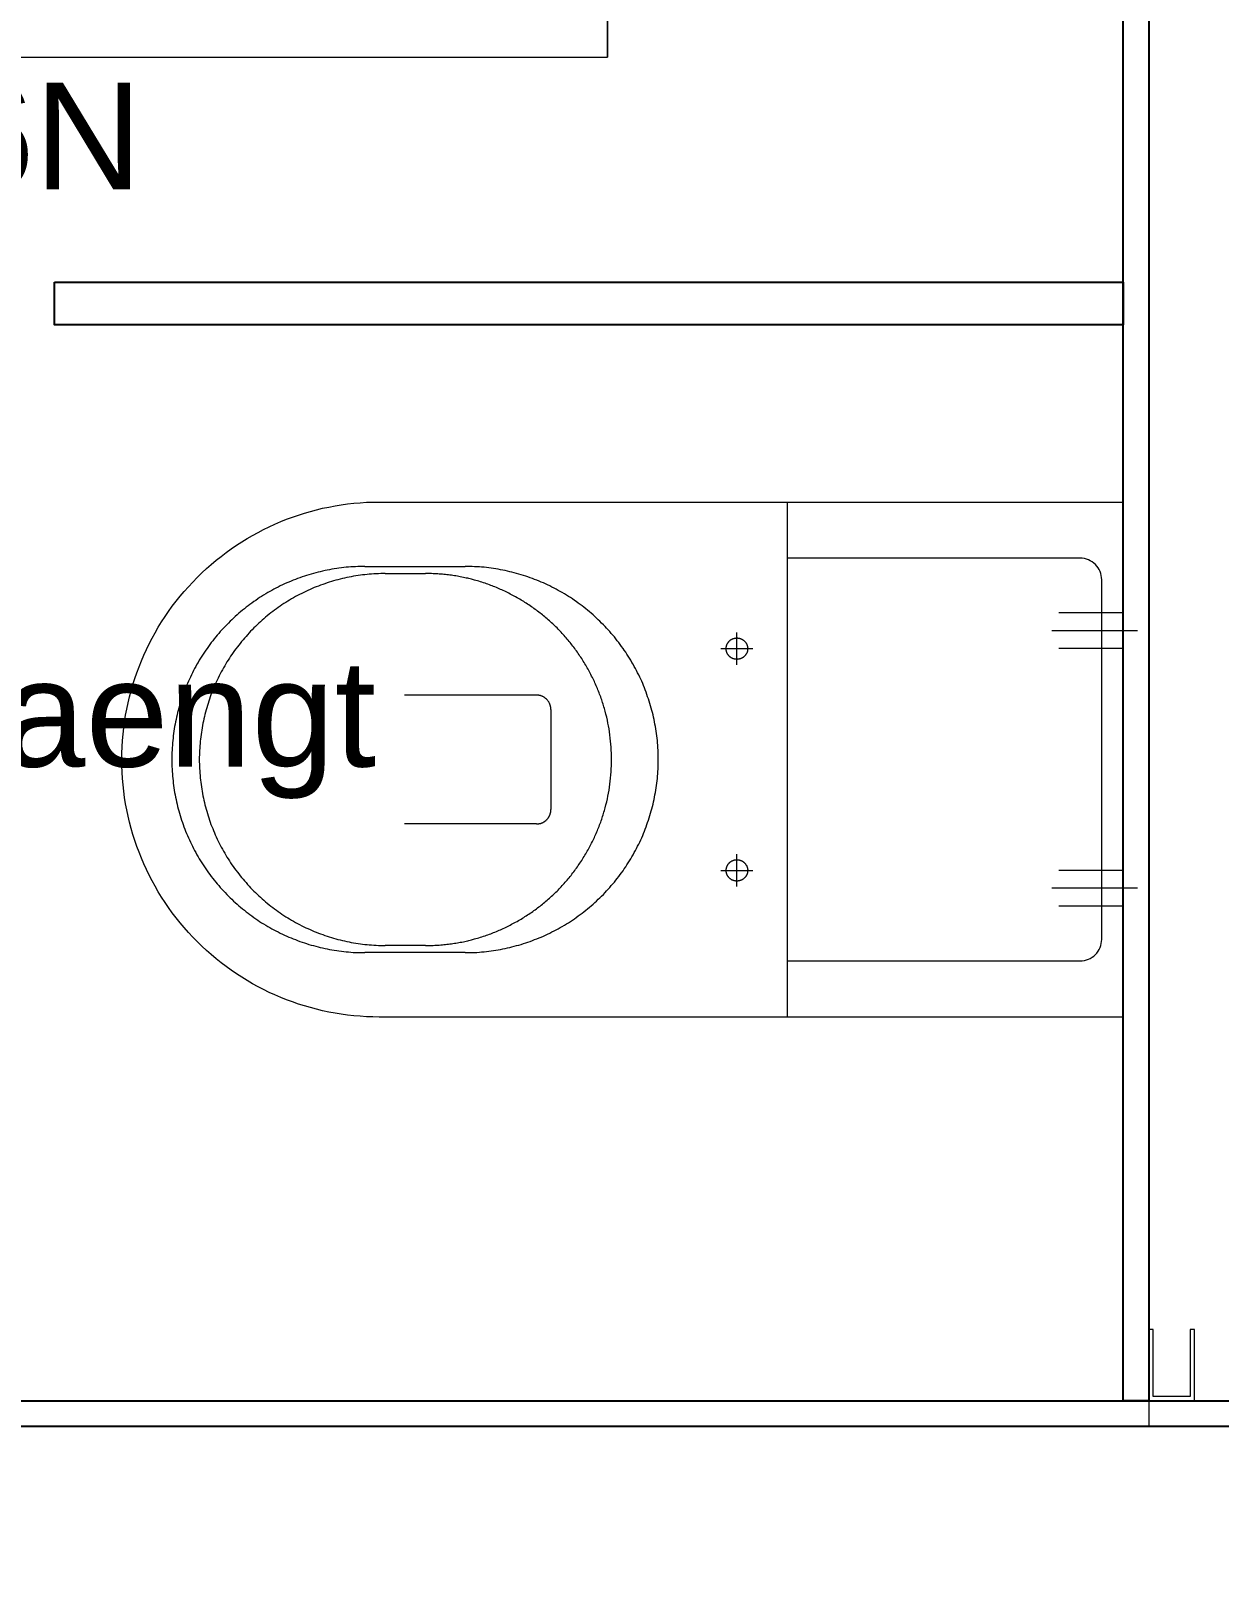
# Model space of a CAD drawing. Header units: millimetres. Extents: x -5 to 111, y -3 to 86.
# Drawn here: x 18.608 to 19.442, y 41.932 to 43.011 of the extents above; entities that cross this region are included whole.
import ezdxf

# ---------------------------------------------------------------- set-up
doc = ezdxf.new("R2010")
doc.units = ezdxf.units.MM
for name, color, linetype, lineweight in [('A1I4----E-', 92, 'Continuous', 25), ('A1M11---E-', 3, 'Continuous', 25), ('A1Z21---E-', 210, 'Continuous', 18), ('A1Z29---T-', 5, 'Continuous', 18)]:
    doc.layers.add(name, color=color, linetype=linetype, lineweight=lineweight)
doc.styles.add('ARIAL', font='ARIAL.TTF')

# ---------------------------------------------------------------- blocks, each defined once
blk = doc.blocks.new('Gruppe-308')
at = {"layer": 'A1I4----E-', "lineweight": 5}
for p, q in [((-31.6613, 0.1371), (-31.6613, -0.2243)), ((-31.9575, 0.0919), (-31.8872, 0.0919)), ((-31.9432, 0.0869), (-31.915, 0.0869)), ((-31.4254, 0.0593), (-31.4706, 0.0593)), ((-31.6965, 0.0229), (-31.6965, 0.0455)), ((-31.4154, 0.0467), (-31.4756, 0.0467)), ((-31.7078, 0.0342), (-31.6852, 0.0342)), ((-31.4254, 0.0342), (-31.4706, 0.0342)), ((-31.837, 0.0016), (-31.9297, 0.0016)), ((-31.827, -0.0085), (-31.827, -0.0787)), ((-31.837, -0.0888), (-31.9297, -0.0888)), ((-31.6965, -0.1327), (-31.6965, -0.1101)), ((-31.7078, -0.1214), (-31.6852, -0.1214)), ((-31.4254, -0.1214), (-31.4706, -0.1214)), ((-31.4154, -0.1339), (-31.4756, -0.1339)), ((-31.4254, -0.1465), (-31.4706, -0.1465)), ((-31.8872, -0.1791), (-31.9575, -0.1791)), ((-31.915, -0.1741), (-31.9432, -0.1741))]:
    blk.add_line(p, q, dxfattribs=at)
at = {"layer": 'A1I4----E-', "lineweight": 5, "flags": 128}
blk.add_lwpolyline([(-31.4254, -0.2243), (-31.9474, -0.2243, -0.414214), (-32.1281, -0.0436, -0.414214), (-31.9474, 0.1371), (-31.4254, 0.1371), (-31.4254, -0.2243)], format="xyb", close=True, dxfattribs=at)
blk.add_lwpolyline([(-31.6613, -0.1849), (-31.4556, -0.1849, 0.414214), (-31.4405, -0.1698), (-31.4405, 0.0826, 0.414214), (-31.4556, 0.0977), (-31.6613, 0.0977)], format="xyb", dxfattribs=at)
at = {"layer": 'A1I4----E-', "lineweight": 5}
for points in [[(-31.9575, 0.0919, 0), (-31.9591, 0.0919, 0), (-31.9608, 0.0919, 0), (-31.9624, 0.0918, 0), (-31.9641, 0.0917, 0), (-31.9658, 0.0917, 0), (-31.9674, 0.0915, 0), (-31.9691, 0.0914, 0), (-31.9707, 0.0913, 0), (-31.9724, 0.0911, 0), (-31.974, 0.0909, 0), (-31.9757, 0.0907, 0), (-31.9773, 0.0904, 0), (-31.979, 0.0902, 0), (-31.9806, 0.0899, 0), (-31.9823, 0.0896, 0), (-31.9839, 0.0893, 0), (-31.9855, 0.089, 0), (-31.9872, 0.0886, 0), (-31.9888, 0.0882, 0), (-31.9904, 0.0878, 0), (-31.992, 0.0874, 0), (-31.9936, 0.087, 0), (-31.9952, 0.0865, 0), (-31.9968, 0.0861, 0), (-31.9984, 0.0856, 0), (-32, 0.0851, 0), (-32.0015, 0.0845, 0), (-32.0031, 0.084, 0), (-32.0047, 0.0834, 0), (-32.0062, 0.0828, 0), (-32.0078, 0.0822, 0), (-32.0093, 0.0816, 0), (-32.0109, 0.0809, 0), (-32.0124, 0.0803, 0), (-32.0139, 0.0796, 0), (-32.0154, 0.0789, 0), (-32.0169, 0.0782, 0), (-32.0184, 0.0774, 0), (-32.0199, 0.0767, 0), (-32.0213, 0.0759, 0), (-32.0228, 0.0751, 0), (-32.0243, 0.0743, 0), (-32.0257, 0.0735, 0), (-32.0271, 0.0726, 0), (-32.0286, 0.0718, 0), (-32.03, 0.0709, 0), (-32.0314, 0.07, 0), (-32.0327, 0.0691, 0), (-32.0341, 0.0681, 0), (-32.0355, 0.0672, 0), (-32.0368, 0.0662, 0), (-32.0382, 0.0652, 0), (-32.0395, 0.0642, 0), (-32.0408, 0.0632, 0), (-32.0421, 0.0622, 0), (-32.0434, 0.0612, 0), (-32.0447, 0.0601, 0), (-32.046, 0.059, 0), (-32.0472, 0.0579, 0), (-32.0485, 0.0568, 0), (-32.0497, 0.0557, 0), (-32.0509, 0.0545, 0), (-32.0521, 0.0534, 0), (-32.0533, 0.0522, 0), (-32.0545, 0.051, 0), (-32.0556, 0.0498, 0), (-32.0567, 0.0486, 0), (-32.0579, 0.0474, 0), (-32.059, 0.0462, 0), (-32.0601, 0.0449, 0), (-32.0612, 0.0436, 0), (-32.0622, 0.0424, 0), (-32.0633, 0.0411, 0), (-32.0643, 0.0398, 0), (-32.0653, 0.0385, 0), (-32.0663, 0.0371, 0), (-32.0673, 0.0358, 0), (-32.0683, 0.0344, 0), (-32.0692, 0.0331, 0), (-32.0701, 0.0317, 0), (-32.0711, 0.0303, 0), (-32.072, 0.0289, 0), (-32.0728, 0.0275, 0), (-32.0737, 0.0261, 0), (-32.0745, 0.0246, 0), (-32.0754, 0.0232, 0), (-32.0762, 0.0217, 0), (-32.077, 0.0203, 0), (-32.0777, 0.0188, 0), (-32.0785, 0.0173, 0), (-32.0792, 0.0158, 0), (-32.08, 0.0143, 0), (-32.0807, 0.0128, 0), (-32.0813, 0.0113, 0), (-32.082, 0.0098, 0), (-32.0827, 0.0083, 0), (-32.0833, 0.0067, 0), (-32.0839, 0.0052, 0), (-32.0845, 0.0036, 0), (-32.0851, 0.0021, 0), (-32.0856, 0.0005, 0), (-32.0861, -0.0011, 0), (-32.0866, -0.0027, 0), (-32.0871, -0.0043, 0), (-32.0876, -0.0059, 0), (-32.0881, -0.0075, 0), (-32.0885, -0.0091, 0), (-32.0889, -0.0107, 0), (-32.0893, -0.0123, 0), (-32.0897, -0.0139, 0), (-32.09, -0.0155, 0), (-32.0904, -0.0172, 0), (-32.0907, -0.0188, 0), (-32.091, -0.0204, 0), (-32.0913, -0.0221, 0), (-32.0915, -0.0237, 0), (-32.0917, -0.0254, 0), (-32.092, -0.027, 0), (-32.0921, -0.0287, 0), (-32.0923, -0.0303, 0), (-32.0925, -0.032, 0), (-32.0926, -0.0336, 0), (-32.0927, -0.0353, 0), (-32.0928, -0.037, 0), (-32.0929, -0.0386, 0), (-32.0929, -0.0403, 0), (-32.093, -0.0419, 0), (-32.093, -0.0436, 0), (-32.093, -0.0453, 0), (-32.0929, -0.0469, 0), (-32.0929, -0.0486, 0), (-32.0928, -0.0503, 0), (-32.0927, -0.0519, 0), (-32.0926, -0.0536, 0), (-32.0925, -0.0552, 0), (-32.0923, -0.0569, 0), (-32.0921, -0.0585, 0), (-32.092, -0.0602, 0), (-32.0917, -0.0618, 0), (-32.0915, -0.0635, 0), (-32.0913, -0.0651, 0), (-32.091, -0.0668, 0), (-32.0907, -0.0684, 0), (-32.0904, -0.07, 0), (-32.09, -0.0717, 0), (-32.0897, -0.0733, 0), (-32.0893, -0.0749, 0), (-32.0889, -0.0765, 0), (-32.0885, -0.0781, 0), (-32.0881, -0.0797, 0), (-32.0876, -0.0813, 0), (-32.0871, -0.0829, 0), (-32.0866, -0.0845, 0), (-32.0861, -0.0861, 0), (-32.0856, -0.0877, 0), (-32.0851, -0.0893, 0), (-32.0845, -0.0908, 0), (-32.0839, -0.0924, 0), (-32.0833, -0.0939, 0), (-32.0827, -0.0955, 0), (-32.082, -0.097, 0), (-32.0813, -0.0985, 0), (-32.0807, -0.1, 0), (-32.08, -0.1015, 0), (-32.0792, -0.103, 0), (-32.0785, -0.1045, 0), (-32.0777, -0.106, 0), (-32.077, -0.1075, 0), (-32.0762, -0.1089, 0), (-32.0754, -0.1104, 0), (-32.0745, -0.1118, 0), (-32.0737, -0.1133, 0), (-32.0728, -0.1147, 0), (-32.072, -0.1161, 0), (-32.0711, -0.1175, 0), (-32.0701, -0.1189, 0), (-32.0692, -0.1203, 0), (-32.0683, -0.1216, 0), (-32.0673, -0.123, 0), (-32.0663, -0.1243, 0), (-32.0653, -0.1257, 0), (-32.0643, -0.127, 0), (-32.0633, -0.1283, 0), (-32.0622, -0.1296, 0), (-32.0612, -0.1309, 0), (-32.0601, -0.1321, 0), (-32.059, -0.1334, 0), (-32.0579, -0.1346, 0), (-32.0567, -0.1358, 0), (-32.0556, -0.137, 0), (-32.0545, -0.1382, 0), (-32.0533, -0.1394, 0), (-32.0521, -0.1406, 0), (-32.0509, -0.1417, 0), (-32.0497, -0.1429, 0), (-32.0485, -0.144, 0), (-32.0472, -0.1451, 0), (-32.046, -0.1462, 0), (-32.0447, -0.1473, 0), (-32.0434, -0.1484, 0), (-32.0421, -0.1494, 0), (-32.0408, -0.1504, 0), (-32.0395, -0.1514, 0), (-32.0382, -0.1524, 0), (-32.0368, -0.1534, 0), (-32.0355, -0.1544, 0), (-32.0341, -0.1553, 0), (-32.0327, -0.1563, 0), (-32.0314, -0.1572, 0), (-32.03, -0.1581, 0), (-32.0286, -0.159, 0), (-32.0271, -0.1598, 0), (-32.0257, -0.1607, 0), (-32.0243, -0.1615, 0), (-32.0228, -0.1623, 0), (-32.0213, -0.1631, 0), (-32.0199, -0.1639, 0), (-32.0184, -0.1646, 0), (-32.0169, -0.1654, 0), (-32.0154, -0.1661, 0), (-32.0139, -0.1668, 0), (-32.0124, -0.1675, 0), (-32.0109, -0.1682, 0), (-32.0093, -0.1688, 0), (-32.0078, -0.1694, 0), (-32.0062, -0.17, 0), (-32.0047, -0.1706, 0), (-32.0031, -0.1712, 0), (-32.0015, -0.1717, 0), (-32, -0.1723, 0), (-31.9984, -0.1728, 0), (-31.9968, -0.1733, 0), (-31.9952, -0.1738, 0), (-31.9936, -0.1742, 0), (-31.992, -0.1746, 0), (-31.9904, -0.1751, 0), (-31.9888, -0.1754, 0), (-31.9872, -0.1758, 0), (-31.9855, -0.1762, 0), (-31.9839, -0.1765, 0), (-31.9823, -0.1768, 0), (-31.9806, -0.1771, 0), (-31.979, -0.1774, 0), (-31.9773, -0.1776, 0), (-31.9757, -0.1779, 0), (-31.974, -0.1781, 0), (-31.9724, -0.1783, 0), (-31.9707, -0.1785, 0), (-31.9691, -0.1786, 0), (-31.9674, -0.1787, 0), (-31.9658, -0.1789, 0), (-31.9641, -0.179, 0), (-31.9624, -0.179, 0), (-31.9608, -0.1791, 0), (-31.9591, -0.1791, 0), (-31.9575, -0.1791, 0)], [(-31.9432, 0.0869, 0), (-31.9448, 0.0869, 0), (-31.9464, 0.0869, 0), (-31.948, 0.0868, 0), (-31.9496, 0.0867, 0), (-31.9512, 0.0866, 0), (-31.9528, 0.0865, 0), (-31.9544, 0.0864, 0), (-31.956, 0.0863, 0), (-31.9576, 0.0861, 0), (-31.9591, 0.0859, 0), (-31.9607, 0.0857, 0), (-31.9623, 0.0855, 0), (-31.9639, 0.0852, 0), (-31.9655, 0.085, 0), (-31.9671, 0.0847, 0), (-31.9686, 0.0844, 0), (-31.9702, 0.0841, 0), (-31.9718, 0.0837, 0), (-31.9733, 0.0834, 0), (-31.9749, 0.083, 0), (-31.9764, 0.0826, 0), (-31.978, 0.0822, 0), (-31.9795, 0.0817, 0), (-31.981, 0.0813, 0), (-31.9826, 0.0808, 0), (-31.9841, 0.0803, 0), (-31.9856, 0.0798, 0), (-31.9871, 0.0793, 0), (-31.9886, 0.0787, 0), (-31.9901, 0.0781, 0), (-31.9916, 0.0776, 0), (-31.9931, 0.077, 0), (-31.9946, 0.0763, 0), (-31.996, 0.0757, 0), (-31.9975, 0.075, 0), (-31.999, 0.0744, 0), (-32.0004, 0.0737, 0), (-32.0018, 0.073, 0), (-32.0033, 0.0722, 0), (-32.0047, 0.0715, 0), (-32.0061, 0.0707, 0), (-32.0075, 0.0699, 0), (-32.0089, 0.0691, 0), (-32.0103, 0.0683, 0), (-32.0116, 0.0675, 0), (-32.013, 0.0666, 0), (-32.0143, 0.0658, 0), (-32.0157, 0.0649, 0), (-32.017, 0.064, 0), (-32.0183, 0.0631, 0), (-32.0196, 0.0622, 0), (-32.0209, 0.0612, 0), (-32.0222, 0.0602, 0), (-32.0235, 0.0593, 0), (-32.0247, 0.0583, 0), (-32.026, 0.0573, 0), (-32.0272, 0.0562, 0), (-32.0284, 0.0552, 0), (-32.0296, 0.0542, 0), (-32.0308, 0.0531, 0), (-32.032, 0.052, 0), (-32.0331, 0.0509, 0), (-32.0343, 0.0498, 0), (-32.0354, 0.0487, 0), (-32.0366, 0.0475, 0), (-32.0377, 0.0464, 0), (-32.0388, 0.0452, 0), (-32.0399, 0.044, 0), (-32.0409, 0.0428, 0), (-32.042, 0.0416, 0), (-32.043, 0.0404, 0), (-32.044, 0.0392, 0), (-32.045, 0.0379, 0), (-32.046, 0.0367, 0), (-32.047, 0.0354, 0), (-32.048, 0.0341, 0), (-32.0489, 0.0328, 0), (-32.0499, 0.0315, 0), (-32.0508, 0.0302, 0), (-32.0517, 0.0289, 0), (-32.0526, 0.0276, 0), (-32.0534, 0.0262, 0), (-32.0543, 0.0249, 0), (-32.0551, 0.0235, 0), (-32.0559, 0.0221, 0), (-32.0567, 0.0207, 0), (-32.0575, 0.0193, 0), (-32.0583, 0.0179, 0), (-32.059, 0.0165, 0), (-32.0597, 0.0151, 0), (-32.0604, 0.0136, 0), (-32.0611, 0.0122, 0), (-32.0618, 0.0107, 0), (-32.0625, 0.0093, 0), (-32.0631, 0.0078, 0), (-32.0637, 0.0063, 0), (-32.0643, 0.0049, 0), (-32.0649, 0.0034, 0), (-32.0655, 0.0019, 0), (-32.066, 0.0004, 0), (-32.0666, -0.0012, 0), (-32.0671, -0.0027, 0), (-32.0676, -0.0042, 0), (-32.068, -0.0057, 0), (-32.0685, -0.0073, 0), (-32.0689, -0.0088, 0), (-32.0694, -0.0103, 0), (-32.0698, -0.0119, 0), (-32.0701, -0.0135, 0), (-32.0705, -0.015, 0), (-32.0708, -0.0166, 0), (-32.0712, -0.0181, 0), (-32.0715, -0.0197, 0), (-32.0717, -0.0213, 0), (-32.072, -0.0229, 0), (-32.0722, -0.0245, 0), (-32.0725, -0.026, 0), (-32.0727, -0.0276, 0), (-32.0729, -0.0292, 0), (-32.073, -0.0308, 0), (-32.0732, -0.0324, 0), (-32.0733, -0.034, 0), (-32.0734, -0.0356, 0), (-32.0735, -0.0372, 0), (-32.0736, -0.0388, 0), (-32.0736, -0.0404, 0), (-32.0737, -0.042, 0), (-32.0737, -0.0436, 0), (-32.0737, -0.0452, 0), (-32.0736, -0.0468, 0), (-32.0736, -0.0484, 0), (-32.0735, -0.05, 0), (-32.0734, -0.0516, 0), (-32.0733, -0.0532, 0), (-32.0732, -0.0548, 0), (-32.073, -0.0564, 0), (-32.0729, -0.058, 0), (-32.0727, -0.0596, 0), (-32.0725, -0.0612, 0), (-32.0722, -0.0628, 0), (-32.072, -0.0643, 0), (-32.0717, -0.0659, 0), (-32.0715, -0.0675, 0), (-32.0712, -0.0691, 0), (-32.0708, -0.0706, 0), (-32.0705, -0.0722, 0), (-32.0701, -0.0738, 0), (-32.0698, -0.0753, 0), (-32.0694, -0.0769, 0), (-32.0689, -0.0784, 0), (-32.0685, -0.0799, 0), (-32.068, -0.0815, 0), (-32.0676, -0.083, 0), (-32.0671, -0.0845, 0), (-32.0666, -0.0861, 0), (-32.066, -0.0876, 0), (-32.0655, -0.0891, 0), (-32.0649, -0.0906, 0), (-32.0643, -0.0921, 0), (-32.0637, -0.0935, 0), (-32.0631, -0.095, 0), (-32.0625, -0.0965, 0), (-32.0618, -0.0979, 0), (-32.0611, -0.0994, 0), (-32.0604, -0.1008, 0), (-32.0597, -0.1023, 0), (-32.059, -0.1037, 0), (-32.0583, -0.1051, 0), (-32.0575, -0.1065, 0), (-32.0567, -0.1079, 0), (-32.0559, -0.1093, 0), (-32.0551, -0.1107, 0), (-32.0543, -0.1121, 0), (-32.0534, -0.1134, 0), (-32.0526, -0.1148, 0), (-32.0517, -0.1161, 0), (-32.0508, -0.1174, 0), (-32.0499, -0.1187, 0), (-32.0489, -0.12, 0), (-32.048, -0.1213, 0), (-32.047, -0.1226, 0), (-32.046, -0.1239, 0), (-32.045, -0.1251, 0), (-32.044, -0.1264, 0), (-32.043, -0.1276, 0), (-32.042, -0.1288, 0), (-32.0409, -0.13, 0), (-32.0399, -0.1312, 0), (-32.0388, -0.1324, 0), (-32.0377, -0.1336, 0), (-32.0366, -0.1347, 0), (-32.0354, -0.1359, 0), (-32.0343, -0.137, 0), (-32.0331, -0.1381, 0), (-32.032, -0.1392, 0), (-32.0308, -0.1403, 0), (-32.0296, -0.1414, 0), (-32.0284, -0.1424, 0), (-32.0272, -0.1435, 0), (-32.026, -0.1445, 0), (-32.0247, -0.1455, 0), (-32.0235, -0.1465, 0), (-32.0222, -0.1475, 0), (-32.0209, -0.1484, 0), (-32.0196, -0.1494, 0), (-32.0183, -0.1503, 0), (-32.017, -0.1512, 0), (-32.0157, -0.1521, 0), (-32.0143, -0.153, 0), (-32.013, -0.1539, 0), (-32.0116, -0.1547, 0), (-32.0103, -0.1555, 0), (-32.0089, -0.1563, 0), (-32.0075, -0.1571, 0), (-32.0061, -0.1579, 0), (-32.0047, -0.1587, 0), (-32.0033, -0.1594, 0), (-32.0018, -0.1602, 0), (-32.0004, -0.1609, 0), (-31.999, -0.1616, 0), (-31.9975, -0.1622, 0), (-31.996, -0.1629, 0), (-31.9946, -0.1635, 0), (-31.9931, -0.1642, 0), (-31.9916, -0.1648, 0), (-31.9901, -0.1654, 0), (-31.9886, -0.1659, 0), (-31.9871, -0.1665, 0), (-31.9856, -0.167, 0), (-31.9841, -0.1675, 0), (-31.9826, -0.168, 0), (-31.981, -0.1685, 0), (-31.9795, -0.1689, 0), (-31.978, -0.1694, 0), (-31.9764, -0.1698, 0), (-31.9749, -0.1702, 0), (-31.9733, -0.1706, 0), (-31.9718, -0.1709, 0), (-31.9702, -0.1713, 0), (-31.9686, -0.1716, 0), (-31.9671, -0.1719, 0), (-31.9655, -0.1722, 0), (-31.9639, -0.1724, 0), (-31.9623, -0.1727, 0), (-31.9607, -0.1729, 0), (-31.9591, -0.1731, 0), (-31.9576, -0.1733, 0), (-31.956, -0.1735, 0), (-31.9544, -0.1736, 0), (-31.9528, -0.1737, 0), (-31.9512, -0.1739, 0), (-31.9496, -0.1739, 0), (-31.948, -0.174, 0), (-31.9464, -0.1741, 0), (-31.9448, -0.1741, 0), (-31.9432, -0.1741, 0)], [(-31.8872, -0.1791, 0), (-31.8855, -0.1791, 0), (-31.8839, -0.1791, 0), (-31.8822, -0.179, 0), (-31.8805, -0.179, 0), (-31.8789, -0.1789, 0), (-31.8772, -0.1787, 0), (-31.8756, -0.1786, 0), (-31.8739, -0.1785, 0), (-31.8723, -0.1783, 0), (-31.8706, -0.1781, 0), (-31.869, -0.1779, 0), (-31.8673, -0.1776, 0), (-31.8657, -0.1774, 0), (-31.864, -0.1771, 0), (-31.8624, -0.1768, 0), (-31.8608, -0.1765, 0), (-31.8591, -0.1762, 0), (-31.8575, -0.1758, 0), (-31.8559, -0.1754, 0), (-31.8543, -0.1751, 0), (-31.8527, -0.1746, 0), (-31.8511, -0.1742, 0), (-31.8495, -0.1738, 0), (-31.8479, -0.1733, 0), (-31.8463, -0.1728, 0), (-31.8447, -0.1723, 0), (-31.8431, -0.1717, 0), (-31.8415, -0.1712, 0), (-31.84, -0.1706, 0), (-31.8384, -0.17, 0), (-31.8369, -0.1694, 0), (-31.8353, -0.1688, 0), (-31.8338, -0.1682, 0), (-31.8323, -0.1675, 0), (-31.8308, -0.1668, 0), (-31.8293, -0.1661, 0), (-31.8278, -0.1654, 0), (-31.8263, -0.1646, 0), (-31.8248, -0.1639, 0), (-31.8233, -0.1631, 0), (-31.8219, -0.1623, 0), (-31.8204, -0.1615, 0), (-31.819, -0.1607, 0), (-31.8175, -0.1598, 0), (-31.8161, -0.159, 0), (-31.8147, -0.1581, 0), (-31.8133, -0.1572, 0), (-31.8119, -0.1563, 0), (-31.8105, -0.1553, 0), (-31.8092, -0.1544, 0), (-31.8078, -0.1534, 0), (-31.8065, -0.1524, 0), (-31.8051, -0.1514, 0), (-31.8038, -0.1504, 0), (-31.8025, -0.1494, 0), (-31.8012, -0.1484, 0), (-31.7999, -0.1473, 0), (-31.7987, -0.1462, 0), (-31.7974, -0.1451, 0), (-31.7962, -0.144, 0), (-31.795, -0.1429, 0), (-31.7938, -0.1417, 0), (-31.7926, -0.1406, 0), (-31.7914, -0.1394, 0), (-31.7902, -0.1382, 0), (-31.789, -0.137, 0), (-31.7879, -0.1358, 0), (-31.7868, -0.1346, 0), (-31.7857, -0.1334, 0), (-31.7846, -0.1321, 0), (-31.7835, -0.1309, 0), (-31.7824, -0.1296, 0), (-31.7814, -0.1283, 0), (-31.7804, -0.127, 0), (-31.7793, -0.1257, 0), (-31.7783, -0.1243, 0), (-31.7774, -0.123, 0), (-31.7764, -0.1216, 0), (-31.7755, -0.1203, 0), (-31.7745, -0.1189, 0), (-31.7736, -0.1175, 0), (-31.7727, -0.1161, 0), (-31.7718, -0.1147, 0), (-31.771, -0.1133, 0), (-31.7701, -0.1118, 0), (-31.7693, -0.1104, 0), (-31.7685, -0.1089, 0), (-31.7677, -0.1075, 0), (-31.7669, -0.106, 0), (-31.7662, -0.1045, 0), (-31.7654, -0.103, 0), (-31.7647, -0.1015, 0), (-31.764, -0.1, 0), (-31.7633, -0.0985, 0), (-31.7626, -0.097, 0), (-31.762, -0.0955, 0), (-31.7614, -0.0939, 0), (-31.7608, -0.0924, 0), (-31.7602, -0.0908, 0), (-31.7596, -0.0893, 0), (-31.7591, -0.0877, 0), (-31.7585, -0.0861, 0), (-31.758, -0.0845, 0), (-31.7575, -0.0829, 0), (-31.757, -0.0813, 0), (-31.7566, -0.0797, 0), (-31.7562, -0.0781, 0), (-31.7557, -0.0765, 0), (-31.7553, -0.0749, 0), (-31.755, -0.0733, 0), (-31.7546, -0.0717, 0), (-31.7543, -0.07, 0), (-31.754, -0.0684, 0), (-31.7537, -0.0668, 0), (-31.7534, -0.0651, 0), (-31.7531, -0.0635, 0), (-31.7529, -0.0618, 0), (-31.7527, -0.0602, 0), (-31.7525, -0.0585, 0), (-31.7523, -0.0569, 0), (-31.7522, -0.0552, 0), (-31.752, -0.0536, 0), (-31.7519, -0.0519, 0), (-31.7518, -0.0503, 0), (-31.7518, -0.0486, 0), (-31.7517, -0.0469, 0), (-31.7517, -0.0453, 0), (-31.7517, -0.0436, 0), (-31.7517, -0.0419, 0), (-31.7517, -0.0403, 0), (-31.7518, -0.0386, 0), (-31.7518, -0.037, 0), (-31.7519, -0.0353, 0), (-31.752, -0.0336, 0), (-31.7522, -0.032, 0), (-31.7523, -0.0303, 0), (-31.7525, -0.0287, 0), (-31.7527, -0.027, 0), (-31.7529, -0.0254, 0), (-31.7531, -0.0237, 0), (-31.7534, -0.0221, 0), (-31.7537, -0.0204, 0), (-31.754, -0.0188, 0), (-31.7543, -0.0172, 0), (-31.7546, -0.0155, 0), (-31.755, -0.0139, 0), (-31.7553, -0.0123, 0), (-31.7557, -0.0107, 0), (-31.7562, -0.0091, 0), (-31.7566, -0.0075, 0), (-31.757, -0.0059, 0), (-31.7575, -0.0043, 0), (-31.758, -0.0027, 0), (-31.7585, -0.0011, 0), (-31.7591, 0.0005, 0), (-31.7596, 0.0021, 0), (-31.7602, 0.0036, 0), (-31.7608, 0.0052, 0), (-31.7614, 0.0067, 0), (-31.762, 0.0083, 0), (-31.7626, 0.0098, 0), (-31.7633, 0.0113, 0), (-31.764, 0.0128, 0), (-31.7647, 0.0143, 0), (-31.7654, 0.0158, 0), (-31.7662, 0.0173, 0), (-31.7669, 0.0188, 0), (-31.7677, 0.0203, 0), (-31.7685, 0.0217, 0), (-31.7693, 0.0232, 0), (-31.7701, 0.0246, 0), (-31.771, 0.0261, 0), (-31.7718, 0.0275, 0), (-31.7727, 0.0289, 0), (-31.7736, 0.0303, 0), (-31.7745, 0.0317, 0), (-31.7755, 0.0331, 0), (-31.7764, 0.0344, 0), (-31.7774, 0.0358, 0), (-31.7783, 0.0371, 0), (-31.7793, 0.0385, 0), (-31.7804, 0.0398, 0), (-31.7814, 0.0411, 0), (-31.7824, 0.0424, 0), (-31.7835, 0.0436, 0), (-31.7846, 0.0449, 0), (-31.7857, 0.0462, 0), (-31.7868, 0.0474, 0), (-31.7879, 0.0486, 0), (-31.789, 0.0498, 0), (-31.7902, 0.051, 0), (-31.7914, 0.0522, 0), (-31.7926, 0.0534, 0), (-31.7938, 0.0545, 0), (-31.795, 0.0557, 0), (-31.7962, 0.0568, 0), (-31.7974, 0.0579, 0), (-31.7987, 0.059, 0), (-31.7999, 0.0601, 0), (-31.8012, 0.0612, 0), (-31.8025, 0.0622, 0), (-31.8038, 0.0632, 0), (-31.8051, 0.0642, 0), (-31.8065, 0.0652, 0), (-31.8078, 0.0662, 0), (-31.8092, 0.0672, 0), (-31.8105, 0.0681, 0), (-31.8119, 0.0691, 0), (-31.8133, 0.07, 0), (-31.8147, 0.0709, 0), (-31.8161, 0.0718, 0), (-31.8175, 0.0726, 0), (-31.819, 0.0735, 0), (-31.8204, 0.0743, 0), (-31.8219, 0.0751, 0), (-31.8233, 0.0759, 0), (-31.8248, 0.0767, 0), (-31.8263, 0.0774, 0), (-31.8278, 0.0782, 0), (-31.8293, 0.0789, 0), (-31.8308, 0.0796, 0), (-31.8323, 0.0803, 0), (-31.8338, 0.0809, 0), (-31.8353, 0.0816, 0), (-31.8369, 0.0822, 0), (-31.8384, 0.0828, 0), (-31.84, 0.0834, 0), (-31.8415, 0.084, 0), (-31.8431, 0.0845, 0), (-31.8447, 0.0851, 0), (-31.8463, 0.0856, 0), (-31.8479, 0.0861, 0), (-31.8495, 0.0865, 0), (-31.8511, 0.087, 0), (-31.8527, 0.0874, 0), (-31.8543, 0.0878, 0), (-31.8559, 0.0882, 0), (-31.8575, 0.0886, 0), (-31.8591, 0.089, 0), (-31.8608, 0.0893, 0), (-31.8624, 0.0896, 0), (-31.864, 0.0899, 0), (-31.8657, 0.0902, 0), (-31.8673, 0.0904, 0), (-31.869, 0.0907, 0), (-31.8706, 0.0909, 0), (-31.8723, 0.0911, 0), (-31.8739, 0.0913, 0), (-31.8756, 0.0914, 0), (-31.8772, 0.0915, 0), (-31.8789, 0.0917, 0), (-31.8805, 0.0917, 0), (-31.8822, 0.0918, 0), (-31.8839, 0.0919, 0), (-31.8855, 0.0919, 0), (-31.8872, 0.0919, 0)], [(-31.837, -0.0888, 0), (-31.8369, -0.0888, 0), (-31.8369, -0.0888, 0), (-31.8368, -0.0888, 0), (-31.8368, -0.0888, 0), (-31.8367, -0.0888, 0), (-31.8366, -0.0888, 0), (-31.8366, -0.0888, 0), (-31.8365, -0.0888, 0), (-31.8365, -0.0888, 0), (-31.8364, -0.0888, 0), (-31.8363, -0.0888, 0), (-31.8363, -0.0887, 0), (-31.8362, -0.0887, 0), (-31.8361, -0.0887, 0), (-31.8361, -0.0887, 0), (-31.836, -0.0887, 0), (-31.836, -0.0887, 0), (-31.8359, -0.0887, 0), (-31.8358, -0.0887, 0), (-31.8358, -0.0887, 0), (-31.8357, -0.0887, 0), (-31.8357, -0.0887, 0), (-31.8356, -0.0887, 0), (-31.8355, -0.0887, 0), (-31.8355, -0.0887, 0), (-31.8354, -0.0886, 0), (-31.8353, -0.0886, 0), (-31.8353, -0.0886, 0), (-31.8352, -0.0886, 0), (-31.8352, -0.0886, 0), (-31.8351, -0.0886, 0), (-31.835, -0.0886, 0), (-31.835, -0.0886, 0), (-31.8349, -0.0886, 0), (-31.8349, -0.0885, 0), (-31.8348, -0.0885, 0), (-31.8347, -0.0885, 0), (-31.8347, -0.0885, 0), (-31.8346, -0.0885, 0), (-31.8346, -0.0885, 0), (-31.8345, -0.0885, 0), (-31.8344, -0.0884, 0), (-31.8344, -0.0884, 0), (-31.8343, -0.0884, 0), (-31.8343, -0.0884, 0), (-31.8342, -0.0884, 0), (-31.8341, -0.0884, 0), (-31.8341, -0.0883, 0), (-31.834, -0.0883, 0), (-31.834, -0.0883, 0), (-31.8339, -0.0883, 0), (-31.8339, -0.0883, 0), (-31.8338, -0.0882, 0), (-31.8337, -0.0882, 0), (-31.8337, -0.0882, 0), (-31.8336, -0.0882, 0), (-31.8336, -0.0882, 0), (-31.8335, -0.0881, 0), (-31.8334, -0.0881, 0), (-31.8334, -0.0881, 0), (-31.8333, -0.0881, 0), (-31.8333, -0.0881, 0), (-31.8332, -0.088, 0), (-31.8332, -0.088, 0), (-31.8331, -0.088, 0), (-31.833, -0.088, 0), (-31.833, -0.0879, 0), (-31.8329, -0.0879, 0), (-31.8329, -0.0879, 0), (-31.8328, -0.0879, 0), (-31.8328, -0.0878, 0), (-31.8327, -0.0878, 0), (-31.8327, -0.0878, 0), (-31.8326, -0.0878, 0), (-31.8325, -0.0877, 0), (-31.8325, -0.0877, 0), (-31.8324, -0.0877, 0), (-31.8324, -0.0876, 0), (-31.8323, -0.0876, 0), (-31.8323, -0.0876, 0), (-31.8322, -0.0876, 0), (-31.8322, -0.0875, 0), (-31.8321, -0.0875, 0), (-31.8321, -0.0875, 0), (-31.832, -0.0874, 0), (-31.832, -0.0874, 0), (-31.8319, -0.0874, 0), (-31.8318, -0.0873, 0), (-31.8318, -0.0873, 0), (-31.8317, -0.0873, 0), (-31.8317, -0.0872, 0), (-31.8316, -0.0872, 0), (-31.8316, -0.0872, 0), (-31.8315, -0.0872, 0), (-31.8315, -0.0871, 0), (-31.8314, -0.0871, 0), (-31.8314, -0.087, 0), (-31.8313, -0.087, 0), (-31.8313, -0.087, 0), (-31.8312, -0.0869, 0), (-31.8312, -0.0869, 0), (-31.8311, -0.0869, 0), (-31.8311, -0.0868, 0), (-31.831, -0.0868, 0), (-31.831, -0.0868, 0), (-31.8309, -0.0867, 0), (-31.8309, -0.0867, 0), (-31.8308, -0.0866, 0), (-31.8308, -0.0866, 0), (-31.8307, -0.0866, 0), (-31.8307, -0.0865, 0), (-31.8306, -0.0865, 0), (-31.8306, -0.0865, 0), (-31.8305, -0.0864, 0), (-31.8305, -0.0864, 0), (-31.8304, -0.0863, 0), (-31.8304, -0.0863, 0), (-31.8304, -0.0863, 0), (-31.8303, -0.0862, 0), (-31.8303, -0.0862, 0), (-31.8302, -0.0861, 0), (-31.8302, -0.0861, 0), (-31.8301, -0.086, 0), (-31.8301, -0.086, 0), (-31.83, -0.086, 0), (-31.83, -0.0859, 0), (-31.83, -0.0859, 0), (-31.8299, -0.0858, 0), (-31.8299, -0.0858, 0), (-31.8298, -0.0857, 0), (-31.8298, -0.0857, 0), (-31.8297, -0.0857, 0), (-31.8297, -0.0856, 0), (-31.8297, -0.0856, 0), (-31.8296, -0.0855, 0), (-31.8296, -0.0855, 0), (-31.8295, -0.0854, 0), (-31.8295, -0.0854, 0), (-31.8294, -0.0853, 0), (-31.8294, -0.0853, 0), (-31.8294, -0.0852, 0), (-31.8293, -0.0852, 0), (-31.8293, -0.0852, 0), (-31.8292, -0.0851, 0), (-31.8292, -0.0851, 0), (-31.8292, -0.085, 0), (-31.8291, -0.085, 0), (-31.8291, -0.0849, 0), (-31.8291, -0.0849, 0), (-31.829, -0.0848, 0), (-31.829, -0.0848, 0), (-31.8289, -0.0847, 0), (-31.8289, -0.0847, 0), (-31.8289, -0.0846, 0), (-31.8288, -0.0846, 0), (-31.8288, -0.0845, 0), (-31.8288, -0.0845, 0), (-31.8287, -0.0844, 0), (-31.8287, -0.0844, 0), (-31.8287, -0.0843, 0), (-31.8286, -0.0843, 0), (-31.8286, -0.0842, 0), (-31.8286, -0.0842, 0), (-31.8285, -0.0841, 0), (-31.8285, -0.0841, 0), (-31.8285, -0.084, 0), (-31.8284, -0.0839, 0), (-31.8284, -0.0839, 0), (-31.8284, -0.0838, 0), (-31.8283, -0.0838, 0), (-31.8283, -0.0837, 0), (-31.8283, -0.0837, 0), (-31.8282, -0.0836, 0), (-31.8282, -0.0836, 0), (-31.8282, -0.0835, 0), (-31.8282, -0.0835, 0), (-31.8281, -0.0834, 0), (-31.8281, -0.0834, 0), (-31.8281, -0.0833, 0), (-31.828, -0.0832, 0), (-31.828, -0.0832, 0), (-31.828, -0.0831, 0), (-31.828, -0.0831, 0), (-31.8279, -0.083, 0), (-31.8279, -0.083, 0), (-31.8279, -0.0829, 0), (-31.8279, -0.0829, 0), (-31.8278, -0.0828, 0), (-31.8278, -0.0827, 0), (-31.8278, -0.0827, 0), (-31.8278, -0.0826, 0), (-31.8277, -0.0826, 0), (-31.8277, -0.0825, 0), (-31.8277, -0.0825, 0), (-31.8277, -0.0824, 0), (-31.8276, -0.0823, 0), (-31.8276, -0.0823, 0), (-31.8276, -0.0822, 0), (-31.8276, -0.0822, 0), (-31.8276, -0.0821, 0), (-31.8275, -0.0821, 0), (-31.8275, -0.082, 0), (-31.8275, -0.0819, 0), (-31.8275, -0.0819, 0), (-31.8275, -0.0818, 0), (-31.8274, -0.0818, 0), (-31.8274, -0.0817, 0), (-31.8274, -0.0816, 0), (-31.8274, -0.0816, 0), (-31.8274, -0.0815, 0), (-31.8273, -0.0815, 0), (-31.8273, -0.0814, 0), (-31.8273, -0.0814, 0), (-31.8273, -0.0813, 0), (-31.8273, -0.0812, 0), (-31.8273, -0.0812, 0), (-31.8273, -0.0811, 0), (-31.8272, -0.0811, 0), (-31.8272, -0.081, 0), (-31.8272, -0.0809, 0), (-31.8272, -0.0809, 0), (-31.8272, -0.0808, 0), (-31.8272, -0.0808, 0), (-31.8272, -0.0807, 0), (-31.8271, -0.0806, 0), (-31.8271, -0.0806, 0), (-31.8271, -0.0805, 0), (-31.8271, -0.0805, 0), (-31.8271, -0.0804, 0), (-31.8271, -0.0803, 0), (-31.8271, -0.0803, 0), (-31.8271, -0.0802, 0), (-31.8271, -0.0801, 0), (-31.8271, -0.0801, 0), (-31.827, -0.08, 0), (-31.827, -0.08, 0), (-31.827, -0.0799, 0), (-31.827, -0.0798, 0), (-31.827, -0.0798, 0), (-31.827, -0.0797, 0), (-31.827, -0.0797, 0), (-31.827, -0.0796, 0), (-31.827, -0.0795, 0), (-31.827, -0.0795, 0), (-31.827, -0.0794, 0), (-31.827, -0.0794, 0), (-31.827, -0.0793, 0), (-31.827, -0.0792, 0), (-31.827, -0.0792, 0), (-31.827, -0.0791, 0), (-31.827, -0.079, 0), (-31.827, -0.079, 0), (-31.827, -0.0789, 0), (-31.827, -0.0789, 0), (-31.827, -0.0788, 0), (-31.827, -0.0787, 0)]]:
    blk.add_polyline3d(points, dxfattribs=at)
for points in [[(-31.915, -0.1741), (-31.8801, -0.1741), (-31.8195, -0.1391), (-31.7845, -0.0786), (-31.7845, -0.0086), (-31.8195, 0.0519), (-31.8801, 0.0869), (-31.915, 0.0869)], [(-31.6965, 0.0267), (-31.6945, 0.0267), (-31.691, 0.0287), (-31.6889, 0.0322), (-31.6889, 0.0362), (-31.691, 0.0397), (-31.6945, 0.0417), (-31.6985, 0.0417), (-31.702, 0.0397), (-31.704, 0.0362), (-31.704, 0.0322), (-31.702, 0.0287), (-31.6985, 0.0267), (-31.6965, 0.0267)], [(-31.827, -0.0085), (-31.827, -0.0058), (-31.8297, -0.0011), (-31.8343, 0.0016), (-31.837, 0.0016)], [(-31.6965, -0.1289), (-31.6945, -0.1289), (-31.691, -0.1269), (-31.6889, -0.1234), (-31.6889, -0.1194), (-31.691, -0.1159), (-31.6945, -0.1139), (-31.6985, -0.1139), (-31.702, -0.1159), (-31.704, -0.1194), (-31.704, -0.1234), (-31.702, -0.1269), (-31.6985, -0.1289), (-31.6965, -0.1289)]]:
    blk.add_open_spline(points, degree=2, dxfattribs=at)
blk = doc.blocks.new('STAENDER_GIS')
at = {"layer": 'A1M11---E-', "lineweight": 9}
blk.add_lwpolyline([(0, 0), (0.05, 0), (0.05, 0.003), (0.003, 0.003), (0.003, 0.029), (0.05, 0.029), (0.05, 0.032), (0, 0.032)], close=True, dxfattribs=at)
blk = doc.blocks.new('bbl-raumstempel')
for points in [[(0, 0), (0, -0.45), (1.2, -0.45), (1.2, 0), (0, 0)], [(1.2, -0.3), (1.2, -0.45)]]:
    blk.add_lwpolyline(points)
at = {"style": 'ARIAL'}
for tag, p, height in [('RAUMBEZ', (0.0233, 0.0555), 0.125), ('FB', (0.8201, -0.1083), 0.075), ('RNR1', (0.0233, -0.285), 0.125), ('RB', (0.8201, -0.2583), 0.075), ('FLAECHE', (0.8201, -0.4083), 0.075), ('RNR2', (0.0233, -0.5428), 0.075), ('B', (0.1756, -0.6971), 0.075), ('W', (0.1756, -0.8221), 0.075), ('D', (0.1756, -0.9478), 0.075)]:
    blk.add_attdef(tag, p, '', height=height, dxfattribs=at)
blk = doc.blocks.new('2011.DM.04.053F', base_point=(19.21575, 38.2075))
at = {"layer": 'A1Z21---E-'}
blk.add_lwpolyline([(19.21575, 38.2075), (19.21575, 38.205), (19.44175, 38.205), (19.44175, 41.801), (19.597, 41.801), (19.597, 43.75), (19.393, 43.75), (19.393, 42.032), (17.493, 42.032), (17.493, 41.801), (19.21575, 41.801)], close=True, dxfattribs=at)
at = {"layer": 'A1Z21---E-', "style": 'ARIAL', "flags": 1}
blk.add_attdef('C_NUMBER', (19.21575, 38.2075), '', height=10, dxfattribs=at)
blk = doc.blocks.new('2011.DM.04.056N', base_point=(17.525, 42.05))
at = {"layer": 'A1Z21---E-'}
blk.add_lwpolyline([(17.525, 42.05), (19.375, 42.05), (19.375, 43.75), (17.525, 43.75)], close=True, dxfattribs=at)
at = {"layer": 'A1Z21---E-', "style": 'ARIAL', "flags": 1}
blk.add_attdef('C_NUMBER', (17.525, 42.05), '', height=10, dxfattribs=at)

msp = doc.modelspace()

# ---------------------------------------------------------------- linework, layer by layer
at = {"layer": 'A1I4----E-'}
msp.add_lwpolyline([(18.625, 42.835), (19.375, 42.835), (19.375, 42.805), (18.625, 42.805)], close=True, dxfattribs=at)
at = {"layer": 'A1M11---E-'}
for points in [[(19.375, 43.75), (19.393, 43.75), (19.393, 42.05), (19.375, 42.05)], [(17.493, 42.05), (19.597, 42.05), (19.597, 42.032), (17.493, 42.032)]]:
    msp.add_lwpolyline(points, close=True, dxfattribs=at)

# ---------------------------------------------------------------- block references
at = {"layer": 'A1I4----E-'}
msp.add_blockref('Gruppe-308', (50.8004, 42.5436), dxfattribs=at)
at = {"layer": 'A1M11---E-', "rotation": 90}
msp.add_blockref('STAENDER_GIS', (19.425, 42.05), dxfattribs=at)
msp.add_blockref('STAENDER_GIS', (19.425, 42.05), dxfattribs=at)
at = {"layer": 'A1Z21---E-'}
for name, p in [('2011.DM.04.053F', (19.2157, 38.2075)), ('2011.DM.04.056N', (17.525, 42.05))]:
    msp.add_blockref(name, p, dxfattribs=at)
at = {"layer": 'A1Z29---T-'}
ref = msp.add_blockref('bbl-raumstempel', (17.8131, 43.4428), dxfattribs=at)
ref.add_attrib('RNR2', '2011.DM.04.056N', (17.8364, 42.9), dxfattribs={"layer": '0', "height": 0.075, "style": 'ARIAL'})
ref.add_attrib('D', 'Metall abgehaengt', (17.9887, 42.495), dxfattribs={"layer": '0', "height": 0.075, "style": 'ARIAL'})

doc.saveas('drawing.dxf')
